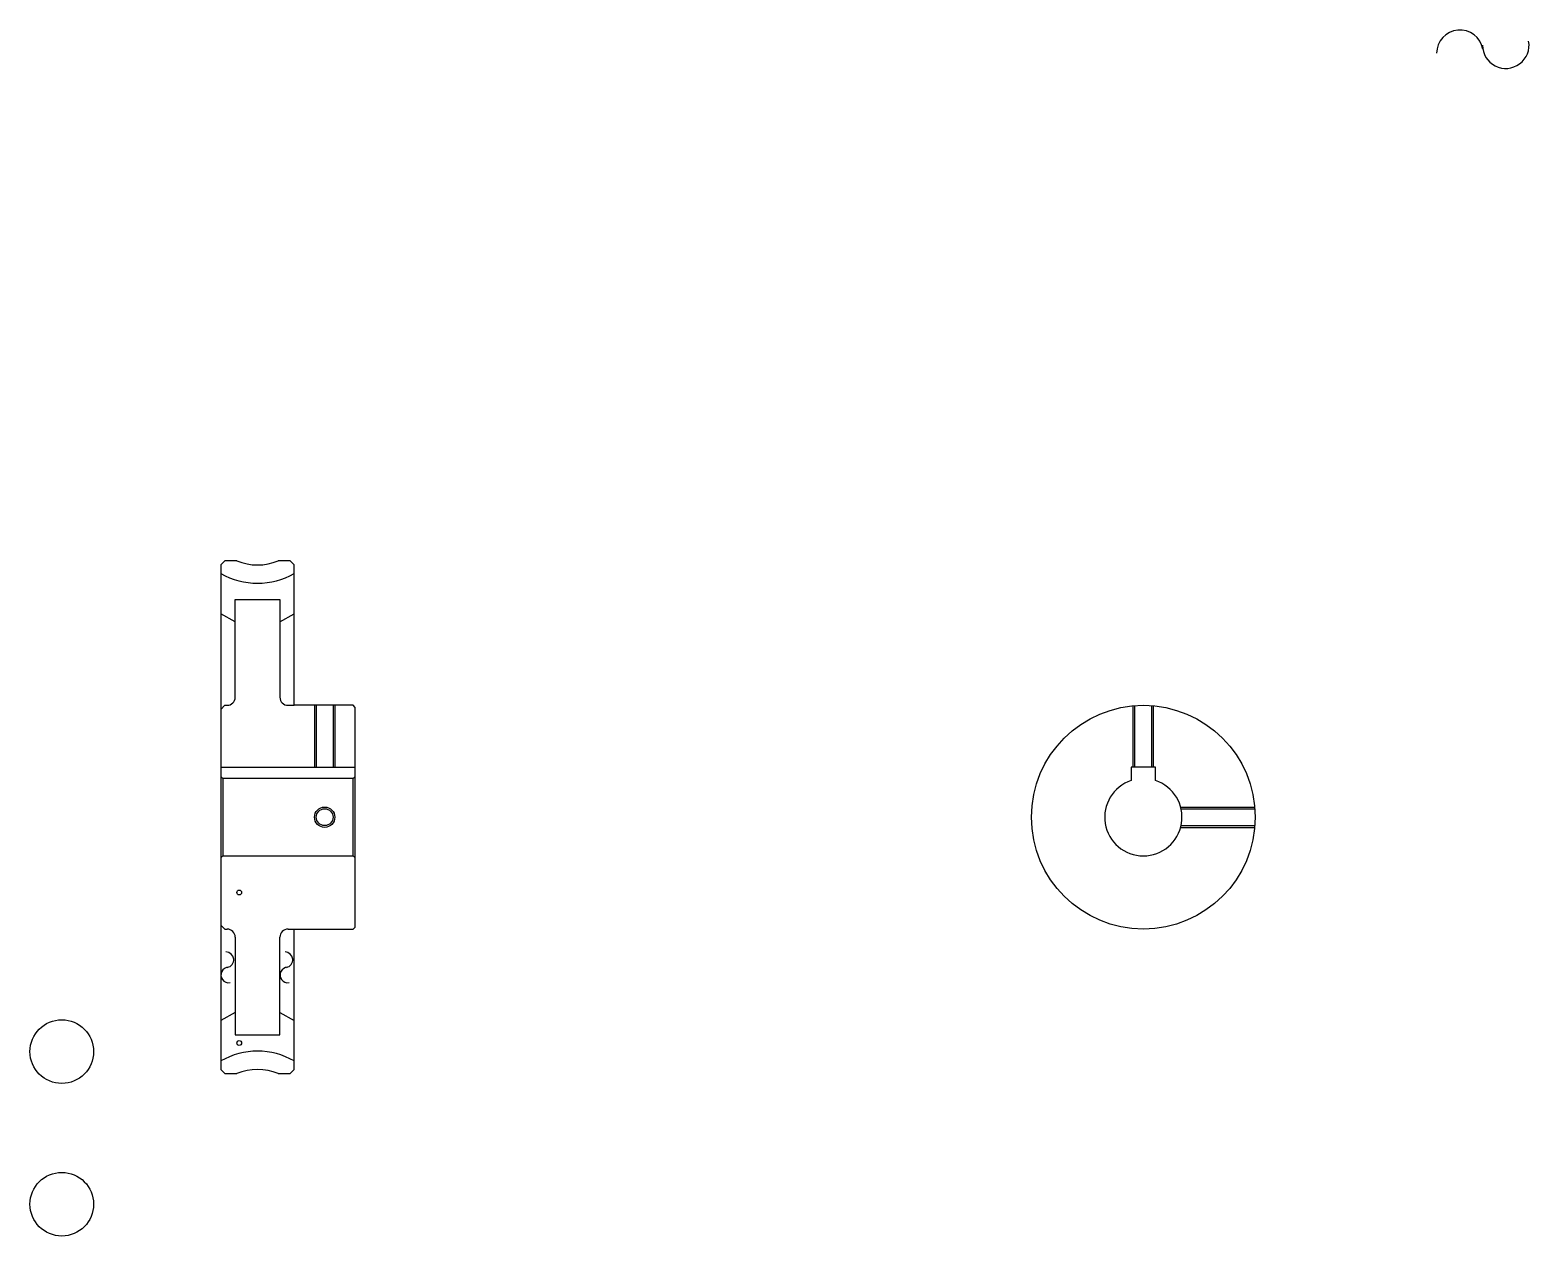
# Model space of a CAD drawing. Header units: metres. Extents: x 106 to 474, y 66 to 362.
import ezdxf

# ---------------------------------------------------------------- set-up
doc = ezdxf.new("R2010")
doc.units = ezdxf.units.M

msp = doc.modelspace()

# ---------------------------------------------------------------- linework, layer by layer
at = {"color": 4}
for p, q in [((167.033325, 222.088898), (167.033325, 198.088898)), ((156.033325, 216.568176), (152.533325, 218.588898)), ((167.033325, 216.568176), (170.533325, 218.588898)), ((169.033325, 196.088898), (170.533325, 196.088898)), ((152.533325, 180.888901), (185.533325, 180.888901)), ((185.533325, 178.588898), (185.033325, 178.088898)), ((152.533325, 158.588898), (153.033325, 159.088898)), ((185.533325, 158.588898), (185.033325, 159.088898)), ((169.033325, 141.088898), (170.533325, 141.088898)), ((167.033325, 115.088898), (167.033325, 139.088898)), ((156.033325, 120.609619), (152.533325, 118.588898)), ((167.033325, 120.609619), (170.533325, 118.588898))]:
    msp.add_line(p, q, dxfattribs=at)
for points in [[(156.434311, 231.588898), (153.533325, 231.588898), (152.533325, 230.588898), (152.533325, 158.588898)], [(166.632339, 105.588898), (169.533325, 105.588898), (170.533325, 106.588898), (170.533325, 141.088898), (185.033325, 141.088898), (185.533325, 141.588898), (185.533325, 195.588898), (185.033325, 196.088898), (170.533325, 196.088898), (170.533325, 230.588898), (169.533325, 231.588898), (166.632339, 231.588898)], [(156.033325, 198.088898), (156.033325, 222.088898), (167.033325, 222.088898)], [(152.533325, 195.088898), (153.533325, 196.088898), (154.033325, 196.088898)], [(175.533325, 196.088898), (175.533325, 180.888901)], [(175.968323, 196.088898), (175.968323, 180.888901)], [(180.098328, 196.088898), (180.098328, 180.888901)], [(180.533325, 196.088898), (180.533325, 180.888901)], [(376.755554, 180.888901), (376.755554, 195.975021)], [(377.190552, 180.888901), (377.190552, 196.011261)], [(381.320557, 180.888901), (381.320557, 196.011261)], [(381.755554, 180.888901), (381.755554, 195.975021)], [(382.255554, 177.602783), (382.255554, 180.888901), (376.255554, 180.888901), (376.255554, 177.602783)], [(152.533325, 178.588898), (153.033325, 178.088898), (153.033325, 159.088898), (185.033325, 159.088898), (185.033325, 178.088898), (153.033325, 178.088898)], [(388.420715, 171.088898), (406.641663, 171.088898)], [(388.528412, 170.6539), (406.677917, 170.6539)], [(388.420715, 166.088898), (406.641663, 166.088898)], [(388.528412, 166.523895), (406.677917, 166.523895)], [(152.533325, 158.588898), (152.533325, 106.588898), (153.533325, 105.588898), (156.434311, 105.588898)], [(152.533325, 142.088898), (153.533325, 141.088898), (154.033325, 141.088898)], [(156.033325, 139.088898), (156.033325, 115.088898), (167.033325, 115.088898)]]:
    msp.add_lwpolyline(points, dxfattribs=at)
for centre, radius in [((379.255554, 168.588898), 27.5), ((178.033325, 168.588898), 2.065)]:
    msp.add_circle(centre, radius, dxfattribs=at)
at = {"color": 7}
msp.add_circle((178.033325, 168.588898), 2.5, dxfattribs=at)
at = {"color": 5}
for centre, radius in [((157.033325, 150.088898), 0.586667), ((113.422211, 110.977783), 7.822222), ((157.033325, 113.088898), 0.586667), ((113.422211, 73.477783), 7.822222)]:
    msp.add_circle(centre, radius, dxfattribs=at)
at = {"color": 7}
for centre, radius, start, end in [((457.062225, 356.345398), 5.72, 10, 180), ((468.32843, 358.33194), 5.72, 180, 10), ((153.776016, 133.557236), 1.906667, 280, 90), ((168.296021, 133.557236), 1.906667, 280, 90), ((154.438187, 129.801834), 1.906667, 90, 280), ((168.958191, 129.801834), 1.906667, 90, 280)]:
    msp.add_arc(centre, radius, start, end, dxfattribs=at)
at = {"color": 4}
for centre, radius, start, end in [((161.533325, 244.088898), 18, 240.00000297, 299.99999703), ((161.533325, 244.088898), 13.5, 247.80839416, 292.19160389), ((154.033325, 198.088898), 2, 270, 0), ((169.033325, 198.088898), 2, 180, 270), ((379.255554, 168.588898), 9.5, 108.40848033, 71.59151967), ((154.033325, 139.088898), 2, 0, 90), ((169.033325, 139.088898), 2, 90, 180), ((161.533325, 93.088898), 18, 60.00000297, 119.99999703), ((161.533325, 93.088898), 13.5, 67.80839611, 112.19160584)]:
    msp.add_arc(centre, radius, start, end, dxfattribs=at)

doc.saveas('drawing.dxf')
